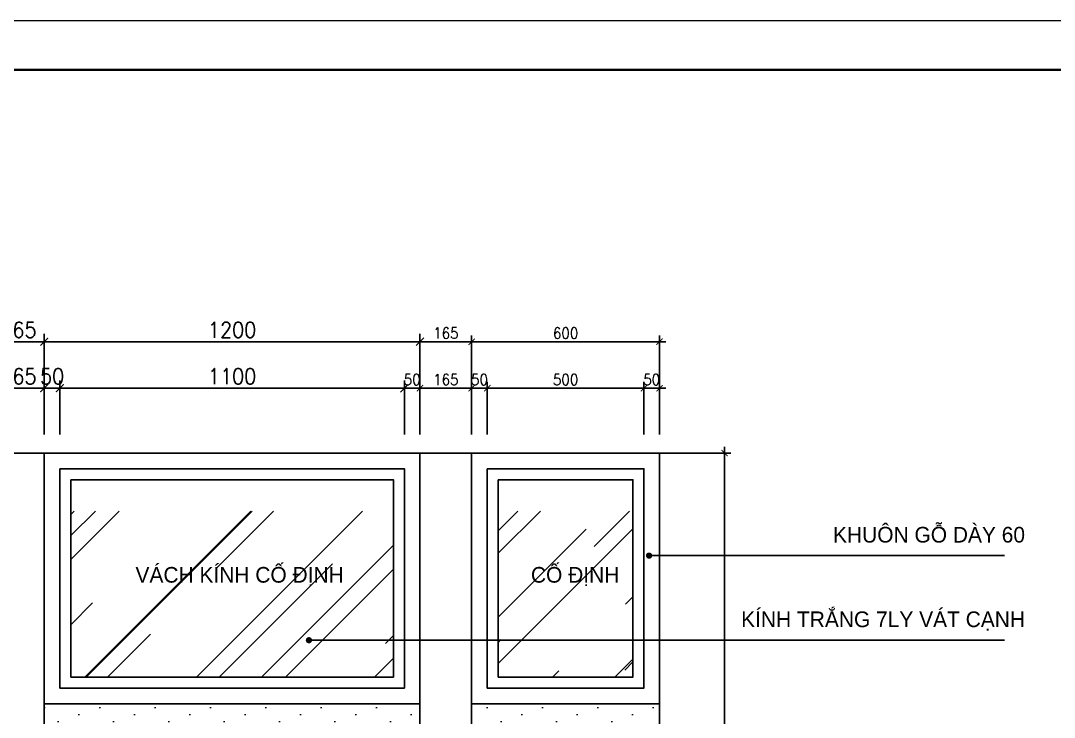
# Model space of a CAD drawing. Header units: millimetres. Extents: x -529782 to -142003, y -492574 to -273331.
# Drawn here: x -194290 to -190988, y -432195 to -429971 of the extents above; entities that cross this region are included whole.
import ezdxf
from ezdxf.enums import TextEntityAlignment as Align

# ---------------------------------------------------------------- set-up
doc = ezdxf.new("R2010")
doc.units = ezdxf.units.MM
doc.header["$LTSCALE"] = 500
doc.header["$MEASUREMENT"] = 0
doc.header["$PDMODE"] = 3
doc.layers.get('0').update_dxf_attribs({"linetype": 'CONTINUOUS', "lineweight": 13})
doc.layers.get('Defpoints').update_dxf_attribs({"color": 255, "linetype": 'CONTINUOUS', "lineweight": 13})
for name, color, linetype, lineweight in [('1.cat 30', 30, 'CONTINUOUS', 35), ('2.thay 145', 145, 'CONTINUOUS', 18), ('3.manh 08', 8, 'CONTINUOUS', 9), ('8.vat lieu 08', 8, 'CONTINUOUS', 5), ('9.text \xad white', 7, 'CONTINUOUS', 15), ('CA.dim 08', 251, 'CONTINUOUS', 13), ('CA.thay 145', 145, 'CONTINUOUS', 18)]:
    doc.layers.add(name, color=color, linetype=linetype, lineweight=lineweight)
for name, color, linetype in [('DKT', 7, 'CONTINUOUS'), ('MANH', 5, 'CONTINUOUS'), ('THAY', 7, 'CONTINUOUS')]:
    doc.layers.add(name, color=color, linetype=linetype)
doc.styles.add('CA.JSC1', font='')
doc.styles.get("Standard").update_dxf_attribs({"font": 'txt.shx', "width": 0.9})
doc.styles.get('CA.JSC1').set_extended_font_data('.VnAvantH')
doc.dimstyles.new('CA 20', dxfattribs={"dimscale": 0, "dimtxt": 35, "dimasz": 20, "dimexe": 20, "dimexo": 0, "dimgap": 10, "dimtad": 1, "dimdec": 0, "dimzin": 0, "dimdsep": 46, "dimtxsty": 'Standard', "dimblk": 'ARCHTICK', "dimcen": 0.09, "dimdle": 20, "dimclrd": 256, "dimclre": 256, "dimclrt": 7, "dimadec": 0, "dimazin": 0, "dimtfac": 1, "dimtdec": 0, "dimtix": 1, "dimtmove": 2, "dimatfit": 3, "dimldrblk": 'DOT', "dimfxl": 1, "dimtolj": 1, "dimtzin": 0, "dimarcsym": 0})
doc.dimstyles.new('CA 25', dxfattribs={"dimscale": 0, "dimtxt": 50, "dimasz": 25, "dimexe": 25, "dimexo": 0, "dimgap": 13, "dimtad": 1, "dimdec": 0, "dimzin": 0, "dimdsep": 46, "dimtxsty": 'Standard', "dimblk": 'ARCHTICK', "dimcen": 0.09, "dimdle": 25, "dimclrd": 256, "dimclre": 256, "dimclrt": 7, "dimadec": 0, "dimazin": 0, "dimtfac": 1, "dimtdec": 0, "dimtix": 1, "dimtmove": 2, "dimatfit": 3, "dimldrblk": 'DOT', "dimfxl": 1, "dimtolj": 1, "dimtzin": 0, "dimarcsym": 0})

# ---------------------------------------------------------------- blocks, each defined once
blk = doc.blocks.new('_ArchTick')
at = {"color": 1, "linetype": 'ByBlock', "const_width": 0.15}
blk.add_lwpolyline([(-0.5, -0.5), (0.5, 0.5)], dxfattribs=at)
blk = doc.blocks.new('DOT')
at = {"layer": 'THAY', "color": 0, "linetype": 'ByBlock'}
blk.add_line((-0.5, 0), (-1, 0), dxfattribs=at)
at = {"layer": 'THAY', "color": 0, "linetype": 'ByBlock', "const_width": 0.5}
blk.add_lwpolyline([(-0.25, 0, 1), (0.25, 0, 1)], format="xyb", close=True, dxfattribs=at)
blk = doc.blocks.new('*D1183')
at = {"layer": 'CA.dim 08', "lineweight": -2, "transparency": 16777216}
for p, q in [((-194379.2, -431292.5), (-194379.2, -431119.6)), ((-194214.2, -431292.5), (-194214.2, -431119.6)), ((-194404.2, -431144.6), (-194189.2, -431144.6))]:
    blk.add_line(p, q, dxfattribs=at)
at = {"layer": 'Defpoints', "color": 0, "transparency": 16777216}
for p in [(-194214.2, -431144.6), (-194379.2, -431292.5), (-194214.2, -431292.5)]:
    blk.add_point(p, dxfattribs=at)
at = {"layer": 'CA.dim 08', "lineweight": -2, "transparency": 16777216, "xscale": 25, "yscale": 25, "zscale": 25, "rotation": 180}
blk.add_blockref('_ArchTick', (-194379.2, -431144.6), dxfattribs=at)
at = {"layer": 'CA.dim 08', "lineweight": -2, "transparency": 16777216, "xscale": 25, "yscale": 25, "zscale": 25}
blk.add_blockref('_ArchTick', (-194214.2, -431144.6), dxfattribs=at)
at = {"layer": 'CA.dim 08', "color": 7, "transparency": 16777216, "insert": (-194296.7, -431106.6), "char_height": 50, "attachment_point": 5}
blk.add_mtext('\\A1;165', dxfattribs=at)
blk = doc.blocks.new('_DOT')
at = {"color": 1, "linetype": 'ByBlock'}
blk.add_line((-0.5, 0), (-1, 0), dxfattribs=at)
at = {"color": 1, "linetype": 'ByBlock', "const_width": 0.5}
blk.add_lwpolyline([(-0.25, 0, 1), (0.25, 0, 1)], format="xyb", close=True, dxfattribs=at)
blk = doc.blocks.new('*D1184')
at = {"layer": 'CA.dim 08', "lineweight": -2, "transparency": 16777216}
for p, q in [((-194214.2, -431292.5), (-194214.2, -431119.6)), ((-194164.2, -431292.5), (-194164.2, -431119.6)), ((-194214.2, -431144.6), (-194239.2, -431144.6)), ((-194214.2, -431144.6), (-194164.2, -431144.6)), ((-194164.2, -431144.6), (-194139.2, -431144.6))]:
    blk.add_line(p, q, dxfattribs=at)
at = {"layer": 'Defpoints', "color": 0, "transparency": 16777216}
for p in [(-194164.2, -431144.6), (-194214.2, -431292.5), (-194164.2, -431292.5)]:
    blk.add_point(p, dxfattribs=at)
at = {"layer": 'CA.dim 08', "lineweight": -2, "transparency": 16777216, "xscale": 25, "yscale": 25, "zscale": 25}
blk.add_blockref('_ArchTick', (-194214.2, -431144.6), dxfattribs=at)
at = {"layer": 'CA.dim 08', "lineweight": -2, "transparency": 16777216, "xscale": 25, "yscale": 25, "zscale": 25, "rotation": 180}
blk.add_blockref('_ArchTick', (-194164.2, -431144.6), dxfattribs=at)
at = {"layer": 'CA.dim 08', "color": 7, "transparency": 16777216, "insert": (-194189.2, -431106.6), "char_height": 50, "attachment_point": 5}
blk.add_mtext('\\A1;50', dxfattribs=at)
blk = doc.blocks.new('*D1185')
at = {"layer": 'CA.dim 08', "lineweight": -2, "transparency": 16777216}
for p, q in [((-194164.2, -431292.5), (-194164.2, -431119.6)), ((-193064.2, -431292.5), (-193064.2, -431119.6)), ((-194189.2, -431144.6), (-193039.2, -431144.6))]:
    blk.add_line(p, q, dxfattribs=at)
at = {"layer": 'Defpoints', "color": 0, "transparency": 16777216}
for p in [(-193064.2, -431144.6), (-194164.2, -431292.5), (-193064.2, -431292.5)]:
    blk.add_point(p, dxfattribs=at)
at = {"layer": 'CA.dim 08', "lineweight": -2, "transparency": 16777216, "xscale": 25, "yscale": 25, "zscale": 25, "rotation": 180}
blk.add_blockref('_ArchTick', (-194164.2, -431144.6), dxfattribs=at)
at = {"layer": 'CA.dim 08', "lineweight": -2, "transparency": 16777216, "xscale": 25, "yscale": 25, "zscale": 25}
blk.add_blockref('_ArchTick', (-193064.2, -431144.6), dxfattribs=at)
at = {"layer": 'CA.dim 08', "color": 7, "transparency": 16777216, "insert": (-193614.2, -431106.6), "char_height": 50, "attachment_point": 5}
blk.add_mtext('\\A1;1100', dxfattribs=at)
blk = doc.blocks.new('*D1186')
at = {"layer": 'CA.dim 08', "lineweight": -2, "transparency": 16777216}
for p, q in [((-193064.2, -431292.5), (-193064.2, -431124.6)), ((-193014.2, -431292.5), (-193014.2, -431124.6)), ((-193064.2, -431144.6), (-193084.2, -431144.6)), ((-193064.2, -431144.6), (-193014.2, -431144.6)), ((-193014.2, -431144.6), (-192994.2, -431144.6))]:
    blk.add_line(p, q, dxfattribs=at)
at = {"layer": 'Defpoints', "color": 0, "transparency": 16777216}
for p in [(-193014.2, -431144.6), (-193064.2, -431292.5), (-193014.2, -431292.5)]:
    blk.add_point(p, dxfattribs=at)
at = {"layer": 'CA.dim 08', "lineweight": -2, "transparency": 16777216, "xscale": 20, "yscale": 20, "zscale": 20}
blk.add_blockref('_ArchTick', (-193064.2, -431144.6), dxfattribs=at)
at = {"layer": 'CA.dim 08', "lineweight": -2, "transparency": 16777216, "xscale": 20, "yscale": 20, "zscale": 20, "rotation": 180}
blk.add_blockref('_ArchTick', (-193014.2, -431144.6), dxfattribs=at)
at = {"layer": 'CA.dim 08', "color": 7, "transparency": 16777216, "insert": (-193039.2, -431117.1), "char_height": 35, "attachment_point": 5}
blk.add_mtext('\\A1;50', dxfattribs=at)
blk = doc.blocks.new('*D1187')
at = {"layer": 'CA.dim 08', "lineweight": -2, "transparency": 16777216}
for p, q in [((-193014.2, -431292.5), (-193014.2, -431124.6)), ((-192849.2, -431292.5), (-192849.2, -431124.6)), ((-193034.2, -431144.6), (-192829.2, -431144.6))]:
    blk.add_line(p, q, dxfattribs=at)
at = {"layer": 'Defpoints', "color": 0, "transparency": 16777216}
for p in [(-192849.2, -431144.6), (-193014.2, -431292.5), (-192849.2, -431292.5)]:
    blk.add_point(p, dxfattribs=at)
at = {"layer": 'CA.dim 08', "lineweight": -2, "transparency": 16777216, "xscale": 20, "yscale": 20, "zscale": 20, "rotation": 180}
blk.add_blockref('_ArchTick', (-193014.2, -431144.6), dxfattribs=at)
at = {"layer": 'CA.dim 08', "lineweight": -2, "transparency": 16777216, "xscale": 20, "yscale": 20, "zscale": 20}
blk.add_blockref('_ArchTick', (-192849.2, -431144.6), dxfattribs=at)
at = {"layer": 'CA.dim 08', "color": 7, "transparency": 16777216, "insert": (-192931.7, -431117.1), "char_height": 35, "attachment_point": 5}
blk.add_mtext('\\A1;165', dxfattribs=at)
blk = doc.blocks.new('*D1188')
at = {"layer": 'CA.dim 08', "lineweight": -2, "transparency": 16777216}
for p, q in [((-192849.2, -431292.5), (-192849.2, -431124.6)), ((-192799.2, -431292.5), (-192799.2, -431124.6)), ((-192849.2, -431144.6), (-192869.2, -431144.6)), ((-192849.2, -431144.6), (-192799.2, -431144.6)), ((-192799.2, -431144.6), (-192779.2, -431144.6))]:
    blk.add_line(p, q, dxfattribs=at)
at = {"layer": 'Defpoints', "color": 0, "transparency": 16777216}
for p in [(-192799.2, -431144.6), (-192849.2, -431292.5), (-192799.2, -431292.5)]:
    blk.add_point(p, dxfattribs=at)
at = {"layer": 'CA.dim 08', "lineweight": -2, "transparency": 16777216, "xscale": 20, "yscale": 20, "zscale": 20}
blk.add_blockref('_ArchTick', (-192849.2, -431144.6), dxfattribs=at)
at = {"layer": 'CA.dim 08', "lineweight": -2, "transparency": 16777216, "xscale": 20, "yscale": 20, "zscale": 20, "rotation": 180}
blk.add_blockref('_ArchTick', (-192799.2, -431144.6), dxfattribs=at)
at = {"layer": 'CA.dim 08', "color": 7, "transparency": 16777216, "insert": (-192824.2, -431117.1), "char_height": 35, "attachment_point": 5}
blk.add_mtext('\\A1;50', dxfattribs=at)
blk = doc.blocks.new('*D1189')
at = {"layer": 'CA.dim 08', "lineweight": -2, "transparency": 16777216}
for p, q in [((-192799.2, -431292.5), (-192799.2, -431124.6)), ((-192299.2, -431292.5), (-192299.2, -431124.6)), ((-192819.2, -431144.6), (-192279.2, -431144.6))]:
    blk.add_line(p, q, dxfattribs=at)
at = {"layer": 'Defpoints', "color": 0, "transparency": 16777216}
for p in [(-192299.2, -431144.6), (-192799.2, -431292.5), (-192299.2, -431292.5)]:
    blk.add_point(p, dxfattribs=at)
at = {"layer": 'CA.dim 08', "lineweight": -2, "transparency": 16777216, "xscale": 20, "yscale": 20, "zscale": 20, "rotation": 180}
blk.add_blockref('_ArchTick', (-192799.2, -431144.6), dxfattribs=at)
at = {"layer": 'CA.dim 08', "lineweight": -2, "transparency": 16777216, "xscale": 20, "yscale": 20, "zscale": 20}
blk.add_blockref('_ArchTick', (-192299.2, -431144.6), dxfattribs=at)
at = {"layer": 'CA.dim 08', "color": 7, "transparency": 16777216, "insert": (-192549.2, -431117.1), "char_height": 35, "attachment_point": 5}
blk.add_mtext('\\A1;500', dxfattribs=at)
blk = doc.blocks.new('*D1190')
at = {"layer": 'CA.dim 08', "lineweight": -2, "transparency": 16777216}
for p, q in [((-192299.2, -431292.5), (-192299.2, -431124.6)), ((-192249.2, -431292.5), (-192249.2, -431124.6)), ((-192299.2, -431144.6), (-192319.2, -431144.6)), ((-192299.2, -431144.6), (-192249.2, -431144.6)), ((-192249.2, -431144.6), (-192229.2, -431144.6))]:
    blk.add_line(p, q, dxfattribs=at)
at = {"layer": 'Defpoints', "color": 0, "transparency": 16777216}
for p in [(-192249.2, -431144.6), (-192299.2, -431292.5), (-192249.2, -431292.5)]:
    blk.add_point(p, dxfattribs=at)
at = {"layer": 'CA.dim 08', "lineweight": -2, "transparency": 16777216, "xscale": 20, "yscale": 20, "zscale": 20}
blk.add_blockref('_ArchTick', (-192299.2, -431144.6), dxfattribs=at)
at = {"layer": 'CA.dim 08', "lineweight": -2, "transparency": 16777216, "xscale": 20, "yscale": 20, "zscale": 20, "rotation": 180}
blk.add_blockref('_ArchTick', (-192249.2, -431144.6), dxfattribs=at)
at = {"layer": 'CA.dim 08', "color": 7, "transparency": 16777216, "insert": (-192274.2, -431117.1), "char_height": 35, "attachment_point": 5}
blk.add_mtext('\\A1;50', dxfattribs=at)
blk = doc.blocks.new('*D1192')
at = {"layer": 'CA.dim 08', "lineweight": -2, "transparency": 16777216}
for p, q in [((-194404.2, -430996.3), (-194189.2, -430996.3)), ((-194379.2, -431292.5), (-194379.2, -430971.3)), ((-194214.2, -431292.5), (-194214.2, -430971.3))]:
    blk.add_line(p, q, dxfattribs=at)
at = {"layer": 'Defpoints', "color": 0, "transparency": 16777216}
for p in [(-194214.2, -430996.3), (-194379.2, -431292.5), (-194214.2, -431292.5)]:
    blk.add_point(p, dxfattribs=at)
at = {"layer": 'CA.dim 08', "lineweight": -2, "transparency": 16777216, "xscale": 25, "yscale": 25, "zscale": 25, "rotation": 180}
blk.add_blockref('_ArchTick', (-194379.2, -430996.3), dxfattribs=at)
at = {"layer": 'CA.dim 08', "lineweight": -2, "transparency": 16777216, "xscale": 25, "yscale": 25, "zscale": 25}
blk.add_blockref('_ArchTick', (-194214.2, -430996.3), dxfattribs=at)
at = {"layer": 'CA.dim 08', "color": 7, "transparency": 16777216, "insert": (-194296.7, -430958.3), "char_height": 50, "attachment_point": 5}
blk.add_mtext('\\A1;165', dxfattribs=at)
blk = doc.blocks.new('*D1193')
at = {"layer": 'CA.dim 08', "lineweight": -2, "transparency": 16777216}
for p, q in [((-194239.2, -430996.3), (-192989.2, -430996.3)), ((-194214.2, -431292.5), (-194214.2, -430971.3)), ((-193014.2, -431292.5), (-193014.2, -430971.3))]:
    blk.add_line(p, q, dxfattribs=at)
at = {"layer": 'Defpoints', "color": 0, "transparency": 16777216}
for p in [(-193014.2, -430996.3), (-194214.2, -431292.5), (-193014.2, -431292.5)]:
    blk.add_point(p, dxfattribs=at)
at = {"layer": 'CA.dim 08', "lineweight": -2, "transparency": 16777216, "xscale": 25, "yscale": 25, "zscale": 25, "rotation": 180}
blk.add_blockref('_ArchTick', (-194214.2, -430996.3), dxfattribs=at)
at = {"layer": 'CA.dim 08', "lineweight": -2, "transparency": 16777216, "xscale": 25, "yscale": 25, "zscale": 25}
blk.add_blockref('_ArchTick', (-193014.2, -430996.3), dxfattribs=at)
at = {"layer": 'CA.dim 08', "color": 7, "transparency": 16777216, "insert": (-193614.2, -430958.3), "char_height": 50, "attachment_point": 5}
blk.add_mtext('\\A1;1200', dxfattribs=at)
blk = doc.blocks.new('*D1194')
at = {"layer": 'CA.dim 08', "lineweight": -2, "transparency": 16777216}
for p, q in [((-193034.2, -430996.3), (-192829.2, -430996.3)), ((-193014.2, -431292.5), (-193014.2, -430976.3)), ((-192849.2, -431292.5), (-192849.2, -430976.3))]:
    blk.add_line(p, q, dxfattribs=at)
at = {"layer": 'Defpoints', "color": 0, "transparency": 16777216}
for p in [(-192849.2, -430996.3), (-193014.2, -431292.5), (-192849.2, -431292.5)]:
    blk.add_point(p, dxfattribs=at)
at = {"layer": 'CA.dim 08', "lineweight": -2, "transparency": 16777216, "xscale": 20, "yscale": 20, "zscale": 20, "rotation": 180}
blk.add_blockref('_ArchTick', (-193014.2, -430996.3), dxfattribs=at)
at = {"layer": 'CA.dim 08', "lineweight": -2, "transparency": 16777216, "xscale": 20, "yscale": 20, "zscale": 20}
blk.add_blockref('_ArchTick', (-192849.2, -430996.3), dxfattribs=at)
at = {"layer": 'CA.dim 08', "color": 7, "transparency": 16777216, "insert": (-192931.7, -430968.8), "char_height": 35, "attachment_point": 5}
blk.add_mtext('\\A1;165', dxfattribs=at)
blk = doc.blocks.new('*D1195')
at = {"layer": 'CA.dim 08', "lineweight": -2, "transparency": 16777216}
for p, q in [((-192869.2, -430996.3), (-192229.2, -430996.3)), ((-192849.2, -431292.5), (-192849.2, -430976.3)), ((-192249.2, -431292.5), (-192249.2, -430976.3))]:
    blk.add_line(p, q, dxfattribs=at)
at = {"layer": 'Defpoints', "color": 0, "transparency": 16777216}
for p in [(-192249.2, -430996.3), (-192849.2, -431292.5), (-192249.2, -431292.5)]:
    blk.add_point(p, dxfattribs=at)
at = {"layer": 'CA.dim 08', "lineweight": -2, "transparency": 16777216, "xscale": 20, "yscale": 20, "zscale": 20, "rotation": 180}
blk.add_blockref('_ArchTick', (-192849.2, -430996.3), dxfattribs=at)
at = {"layer": 'CA.dim 08', "lineweight": -2, "transparency": 16777216, "xscale": 20, "yscale": 20, "zscale": 20}
blk.add_blockref('_ArchTick', (-192249.2, -430996.3), dxfattribs=at)
at = {"layer": 'CA.dim 08', "color": 7, "transparency": 16777216, "insert": (-192549.2, -430968.8), "char_height": 35, "attachment_point": 5}
blk.add_mtext('\\A1;600', dxfattribs=at)
blk = doc.blocks.new('*D1220')
at = {"layer": 'CA.dim 08', "lineweight": -2, "transparency": 16777216}
for p, q in [((-192470.3, -431351.8), (-192021.4, -431351.8)), ((-192041.4, -431331.8), (-192041.4, -433421.8)), ((-192549.2, -433401.8), (-192021.4, -433401.8))]:
    blk.add_line(p, q, dxfattribs=at)
at = {"layer": 'Defpoints', "color": 0, "transparency": 16777216}
for p in [(-192470.3, -431351.8), (-192549.2, -433401.8), (-192041.4, -433401.8)]:
    blk.add_point(p, dxfattribs=at)
at = {"layer": 'CA.dim 08', "lineweight": -2, "transparency": 16777216, "xscale": 20, "yscale": 20, "zscale": 20}
for p, rotation in [((-192041.4, -431351.8), 90), ((-192041.4, -433401.8), 270)]:
    blk.add_blockref('_ArchTick', p, dxfattribs=dict(at, rotation=rotation))
at = {"layer": 'CA.dim 08', "color": 7, "transparency": 16777216, "insert": (-192068.9, -432376.8), "char_height": 35, "attachment_point": 5, "rotation": 90}
blk.add_mtext('\\A1;2050', dxfattribs=at)
blk = doc.blocks.new('khung co loan')
at = {"layer": '1.cat 30'}
blk.add_lwpolyline([(1158.3, -14553.5), (1158.3, -303.5), (20658.3, -303.5), (20658.3, -14553.5)], close=True, dxfattribs=at)
at = {"layer": '3.manh 08'}
blk.add_lwpolyline([(0, -14850), (21000, -14850), (21000, 0), (0, 0)], close=True, dxfattribs=at)

msp = doc.modelspace()

# ---------------------------------------------------------------- hatches: boundary and pattern name
at = {"layer": '8.vat lieu 08'}
h = msp.add_hatch(dxfattribs=at)
h.set_pattern_fill('AR-RROOF', color=256, scale=300, angle=45, style=0)
h.set_pattern_definition([(45, (69834.14, -25599.76), (254.55844, 678.82251), [4500, -600, 1500, -300]), (45, (70010.2, -25211.56), (-494.26764, 70.00357), [900, -99, 1800, -225]), (45, (69759.9, -25313.38), (960.958116, 1245.21504), [2400, -420, 1200, -300])])
h.paths.add_polyline_path([(-194464.2, -431536.8), (-194894.2, -431536.8), (-194894.2, -432066.8), (-194464.2, -432066.8)])
h.paths.add_polyline_path([(-193099.2, -431536.8), (-194129.2, -431536.8), (-194129.2, -432066.8), (-193099.2, -432066.8)])
h.paths.add_polyline_path([(-192334.2, -431536.8), (-192764.2, -431536.8), (-192764.2, -432066.8), (-192334.2, -432066.8)])
h.paths.add_polyline_path([(-192404.2, -432906.8), (-192694.2, -432906.8), (-192694.2, -433246.8), (-192404.2, -433246.8)])
h.paths.add_polyline_path([(-193169.2, -432906.8), (-193544.2, -432906.8), (-193544.2, -433246.8), (-193169.2, -433246.8)])
h.paths.add_polyline_path([(-193684.2, -432906.8), (-194059.2, -432906.8), (-194059.2, -433246.8), (-193684.2, -433246.8)])
h.paths.add_polyline_path([(-194534.2, -432906.8), (-194824.2, -432906.8), (-194824.2, -433246.8), (-194534.2, -433246.8)])
at = {"layer": 'CA.thay 145'}
h = msp.add_hatch(dxfattribs=at)
h.set_pattern_fill('DOTS', color=33, scale=1000, angle=315, style=0)
h.set_pattern_definition([(315, (91567.825, -25599.76), (66.291261, 22.097087), [0, -62.5])])
h.paths.add_polyline_path([(-194379.2, -432151.8), (-194979.2, -432151.8), (-194979.2, -432751.8), (-194379.2, -432751.8)])
h.paths.add_polyline_path([(-193014.2, -432151.8), (-194214.2, -432151.8), (-194214.2, -432751.8), (-193014.2, -432751.8)])
h.paths.add_polyline_path([(-192249.2, -432151.8), (-192849.2, -432151.8), (-192849.2, -432751.8), (-192249.2, -432751.8)])

# ---------------------------------------------------------------- linework, layer by layer
msp.add_line((-192249.2, -432751.8), (-192249.2, -431351.8), dxfattribs=at)
for points in [[(-194214.2, -431351.8), (-193014.2, -431351.8), (-193014.2, -432151.8), (-194214.2, -432151.8)], [(-194214.2, -431351.8), (-193014.2, -431351.8), (-193014.2, -432151.8), (-194214.2, -432151.8)], [(-194214.2, -431351.8), (-193014.2, -431351.8), (-193014.2, -432151.8), (-194214.2, -432151.8)], [(-192849.2, -431351.8), (-192249.2, -431351.8), (-192249.2, -432151.8), (-192849.2, -432151.8)]]:
    msp.add_lwpolyline(points, close=True, dxfattribs=at)
at = {"layer": 'DKT'}
for p, q in [((-194214.2, -431351.8), (-194214.2, -433401.8)), ((-193014.2, -431351.8), (-193014.2, -433401.8)), ((-192849.2, -431351.8), (-192849.2, -433401.8))]:
    msp.add_line(p, q, dxfattribs=at)
for points in [[(-194979.2, -431351.8), (-192249.2, -431351.8), (-192249.2, -433401.8), (-194979.2, -433401.8)], [(-194214.2, -431351.8), (-193014.2, -431351.8), (-193014.2, -432151.8), (-194214.2, -432151.8)], [(-192849.2, -431351.8), (-192249.2, -431351.8), (-192249.2, -432151.8), (-192849.2, -432151.8)], [(-194164.2, -431401.8), (-193064.2, -431401.8), (-193064.2, -432101.8), (-194164.2, -432101.8)], [(-192799.2, -431401.8), (-192299.2, -431401.8), (-192299.2, -432101.8), (-192799.2, -432101.8)]]:
    msp.add_lwpolyline(points, close=True, dxfattribs=at)
at = {"layer": 'MANH'}
for points in [[(-194129.2, -431436.8), (-193099.2, -431436.8), (-193099.2, -432066.8), (-194129.2, -432066.8)], [(-192764.2, -431436.8), (-192334.2, -431436.8), (-192334.2, -432066.8), (-192764.2, -432066.8)]]:
    msp.add_lwpolyline(points, close=True, dxfattribs=at)

# ---------------------------------------------------------------- block references
at = {"layer": '2.thay 145', "xscale": 0.5174686212558299, "yscale": 0.5174686212558299, "zscale": 0.5174686212558299}
msp.add_blockref('khung co loan', (-200360.7, -429971.5), dxfattribs=at)

# ---------------------------------------------------------------- texts
at = {"layer": '9.text \xad white', "style": 'CA.JSC1'}
for s, p in [('khu«n gç dµy 60', (-191082, -431637.2)), ('V¸CH KÝNH Cè §ÞNH', (-193257.9, -431765.2)), ('Cè §ÞNH', (-192377.6, -431765.2)), ('kÝnh tr¾ng 7ly v¸t c¹nh', (-191082, -431907.2))]:
    msp.add_text(s, height=50, dxfattribs=at).set_placement(p, align=Align.RIGHT)

# ---------------------------------------------------------------- dimensions: what is measured, and where the dimension line sits
at = {"layer": 'CA.dim 08'}
for base, p1, p2, dimstyle, override, picture, middle in [((-194214.2, -430996.3), (-194379.2, -431292.5), (-194214.2, -431292.5), 'CA 25', {"dimscale": 1}, '*D1192', (-194296.7, -430958.3)), ((-193014.2, -430996.3), (-194214.2, -431292.5), (-193014.2, -431292.5), 'CA 25', {"dimscale": 1}, '*D1193', (-193614.2, -430958.3)), ((-192849.2, -430996.3), (-193014.2, -431292.5), (-192849.2, -431292.5), 'CA 20', {"dimscale": 1, "dimldrblk": 'DOT'}, '*D1194', (-192931.7, -430968.8)), ((-192249.2, -430996.3), (-192849.2, -431292.5), (-192249.2, -431292.5), 'CA 20', {"dimscale": 1, "dimldrblk": 'DOT'}, '*D1195', (-192549.2, -430968.8)), ((-194214.2, -431144.6), (-194379.2, -431292.5), (-194214.2, -431292.5), 'CA 25', {"dimscale": 1}, '*D1183', (-194296.7, -431106.6)), ((-194164.2, -431144.6), (-194214.2, -431292.5), (-194164.2, -431292.5), 'CA 25', {"dimscale": 1}, '*D1184', (-194189.2, -431106.6)), ((-193064.2, -431144.6), (-194164.2, -431292.5), (-193064.2, -431292.5), 'CA 25', {"dimscale": 1}, '*D1185', (-193614.2, -431106.6)), ((-193014.2, -431144.6), (-193064.2, -431292.5), (-193014.2, -431292.5), 'CA 20', {"dimscale": 1, "dimldrblk": 'DOT'}, '*D1186', (-193039.2, -431117.1)), ((-192849.2, -431144.6), (-193014.2, -431292.5), (-192849.2, -431292.5), 'CA 20', {"dimscale": 1, "dimldrblk": 'DOT'}, '*D1187', (-192931.7, -431117.1)), ((-192799.2, -431144.6), (-192849.2, -431292.5), (-192799.2, -431292.5), 'CA 20', {"dimscale": 1, "dimldrblk": 'DOT'}, '*D1188', (-192824.2, -431117.1)), ((-192299.2, -431144.6), (-192799.2, -431292.5), (-192299.2, -431292.5), 'CA 20', {"dimscale": 1, "dimldrblk": 'DOT'}, '*D1189', (-192549.2, -431117.1)), ((-192249.2, -431144.6), (-192299.2, -431292.5), (-192249.2, -431292.5), 'CA 20', {"dimscale": 1, "dimldrblk": 'DOT'}, '*D1190', (-192274.2, -431117.1))]:
    dim = msp.add_linear_dim(base=base, p1=p1, p2=p2, dimstyle=dimstyle, override=override, dxfattribs=at)
    dim.commit()
    dim.dimension.update_dxf_attribs({"geometry": picture, "text_midpoint": middle})
dim = msp.add_linear_dim(base=(-192041.4, -433401.8), p1=(-192470.3, -431351.8), p2=(-192549.2, -433401.8), angle=90, dimstyle='CA 20', override={"dimscale": 1, "dimldrblk": 'DOT'}, dxfattribs=at)
dim.commit()
dim.dimension.update_dxf_attribs({"geometry": '*D1220', "text_midpoint": (-192068.9, -432376.8)})

# ---------------------------------------------------------------- leaders
for points in [[(-192282.6, -431679), (-191147.6, -431679)], [(-193368.9, -431949), (-191147.6, -431949)]]:
    msp.add_leader(points, dimstyle='CA 20', override={"dimscale": 1, "dimldrblk": 'DOT'}, dxfattribs=at)

doc.saveas('drawing.dxf')
